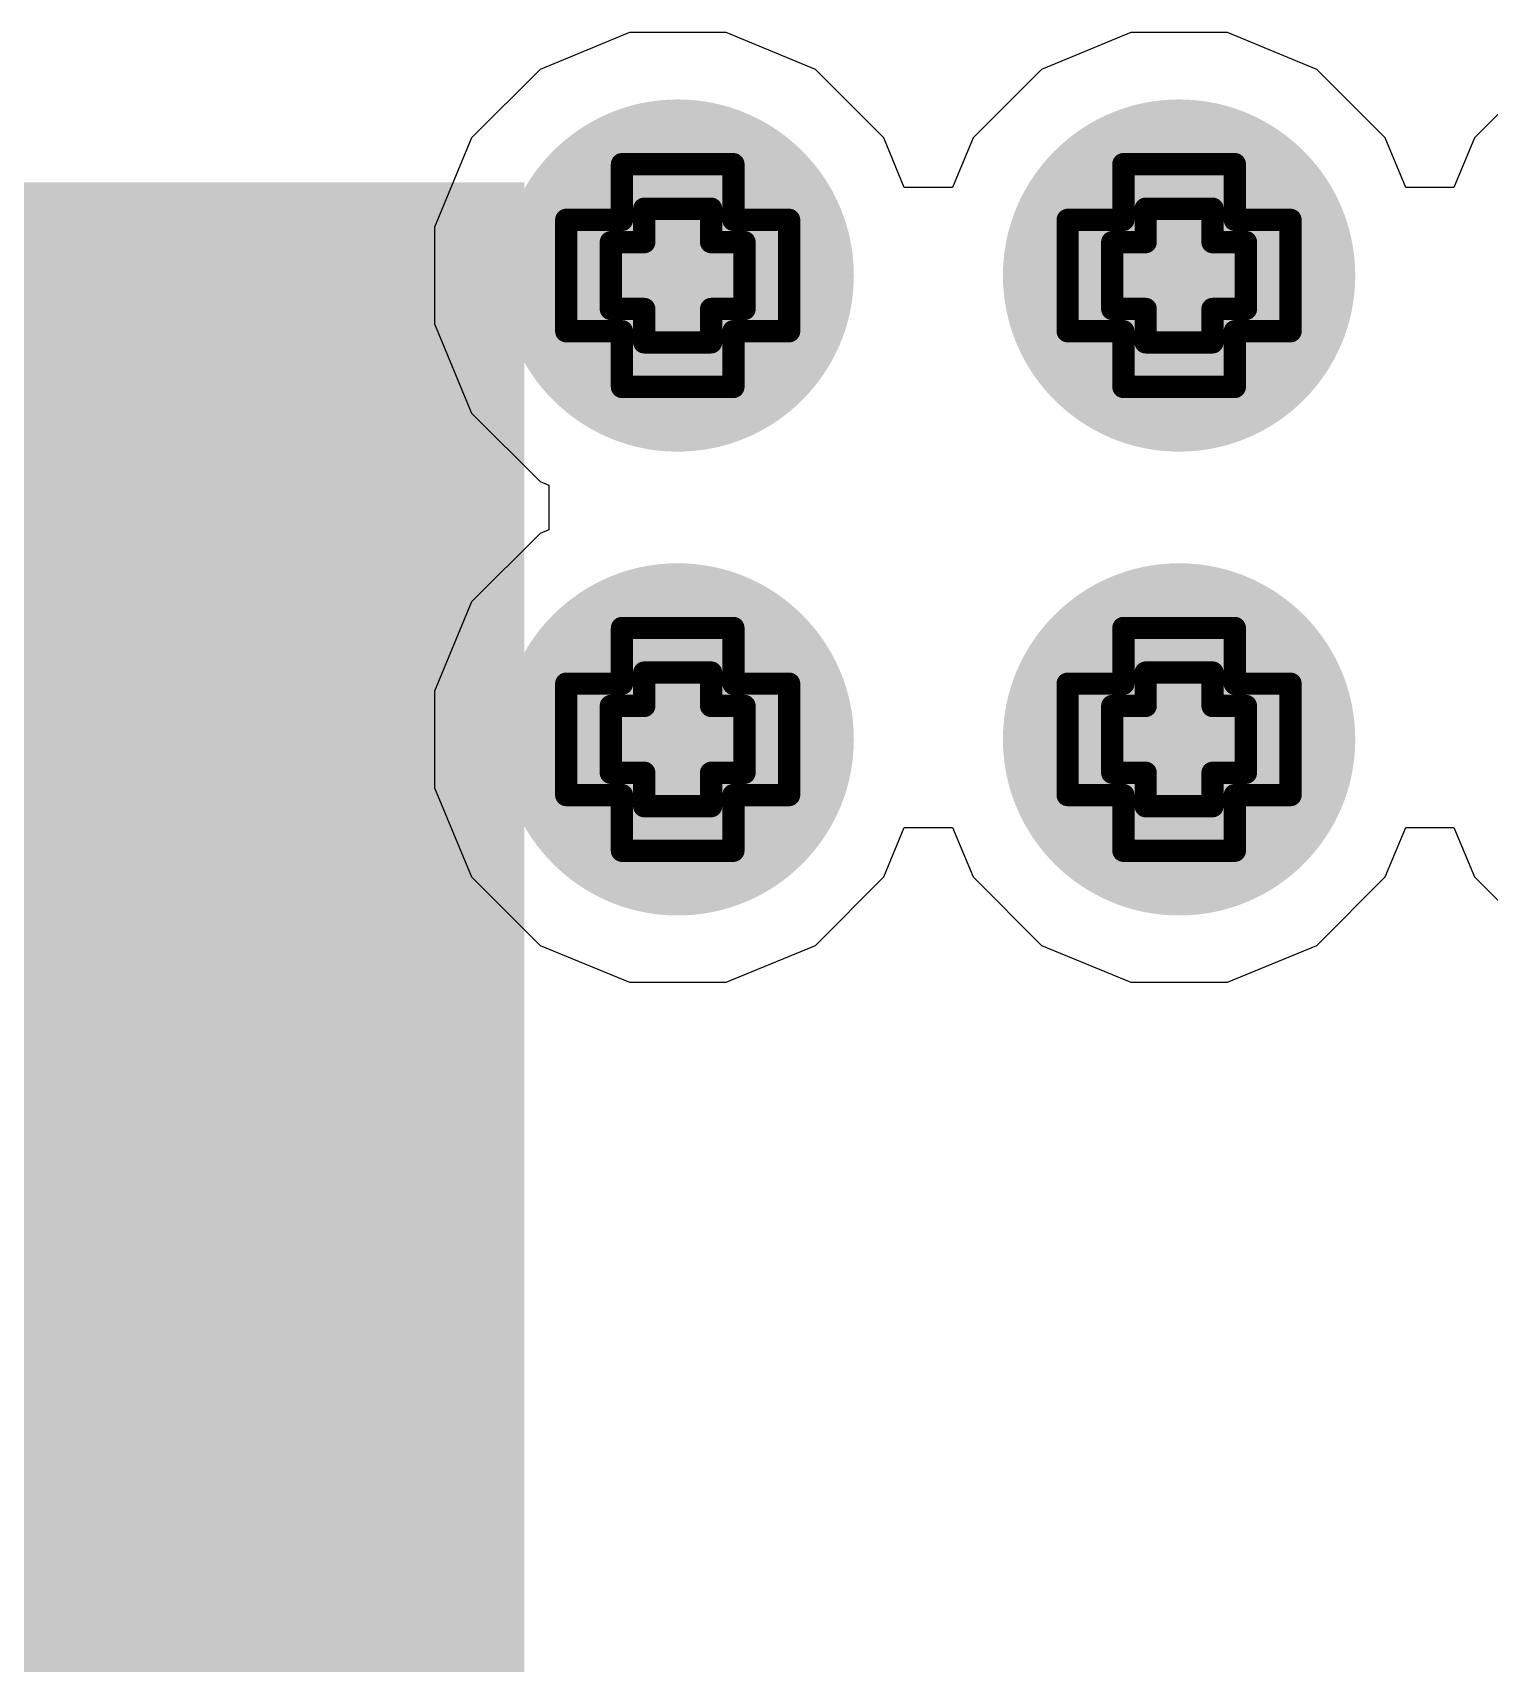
# Model space of a CAD drawing. Header units: inches. Extents: x -3 to 5259, y -3 to 5282.
# Drawn here: x 15.548 to 18.868, y 9.323 to 13.042 of the extents above; entities that cross this region are included whole.
import ezdxf

# ---------------------------------------------------------------- set-up
doc = ezdxf.new("R2010")
doc.units = ezdxf.units.IN
for name, color, linetype in [('Bottom Layer', 5, 'Continuous'), ('Bottom Solder', 6, 'Continuous'), ('Drill Drawing', 1, 'Continuous'), ('Layer 1', 16, 'Continuous'), ('Layer 2', 76, 'Continuous'), ('Top Layer', 1, 'Continuous'), ('Top Solder', 216, 'Continuous'), ('Via Holes', 16, 'Continuous')]:
    doc.layers.add(name, color=color, linetype=linetype)

msp = doc.modelspace()

# ---------------------------------------------------------------- hatches: boundary and pattern name
at = {"layer": 'Bottom Layer'}
h = msp.add_hatch(color=5, dxfattribs=at)
edge = h.paths.add_edge_path()
edge.add_arc((17.018, 12.4877), 0.3, 0, 360)
h = msp.add_hatch(color=5, dxfattribs=at)
edge = h.paths.add_edge_path()
edge.add_arc((18.161, 12.4877), 0.3, 0, 360)
h = msp.add_hatch(color=5, dxfattribs=at)
edge = h.paths.add_edge_path()
edge.add_arc((17.018, 11.43), 0.3, 0, 360)
h = msp.add_hatch(color=5, dxfattribs=at)
edge = h.paths.add_edge_path()
edge.add_arc((18.161, 11.43), 0.3, 0, 360)
at = {"layer": 'Bottom Solder'}
h = msp.add_hatch(color=6, dxfattribs=at)
edge = h.paths.add_edge_path()
edge.add_arc((17.018, 12.4877), 0.4016, 0, 360)
h = msp.add_hatch(color=6, dxfattribs=at)
edge = h.paths.add_edge_path()
edge.add_arc((18.161, 12.4877), 0.4016, 0, 360)
h = msp.add_hatch(color=6, dxfattribs=at)
edge = h.paths.add_edge_path()
edge.add_arc((17.018, 11.43), 0.4016, 0, 360)
h = msp.add_hatch(color=6, dxfattribs=at)
edge = h.paths.add_edge_path()
edge.add_arc((18.161, 11.43), 0.4016, 0, 360)
at = {"layer": 'Layer 1'}
h = msp.add_hatch(color=16, dxfattribs=at)
edge = h.paths.add_edge_path()
edge.add_arc((17.018, 12.4877), 0.3, 0, 360)
h = msp.add_hatch(color=16, dxfattribs=at)
edge = h.paths.add_edge_path()
edge.add_arc((18.161, 12.4877), 0.3, 0, 360)
h = msp.add_hatch(color=16, dxfattribs=at)
edge = h.paths.add_edge_path()
edge.add_arc((17.018, 11.43), 0.3, 0, 360)
h = msp.add_hatch(color=16, dxfattribs=at)
edge = h.paths.add_edge_path()
edge.add_arc((18.161, 11.43), 0.3, 0, 360)
at = {"layer": 'Layer 2'}
h = msp.add_hatch(color=76, dxfattribs=at)
edge = h.paths.add_edge_path()
edge.add_arc((17.018, 12.4877), 0.3, 0, 360)
h = msp.add_hatch(color=76, dxfattribs=at)
edge = h.paths.add_edge_path()
edge.add_arc((18.161, 12.4877), 0.3, 0, 360)
h = msp.add_hatch(color=76, dxfattribs=at)
edge = h.paths.add_edge_path()
edge.add_arc((17.018, 11.43), 0.3, 0, 360)
h = msp.add_hatch(color=76, dxfattribs=at)
edge = h.paths.add_edge_path()
edge.add_arc((18.161, 11.43), 0.3, 0, 360)
at = {"layer": 'Top Layer'}
h = msp.add_hatch(color=1, dxfattribs=at)
edge = h.paths.add_edge_path()
edge.add_arc((17.018, 12.4877), 0.3, 0, 360)
h = msp.add_hatch(color=1, dxfattribs=at)
edge = h.paths.add_edge_path()
edge.add_arc((18.161, 12.4877), 0.3, 0, 360)
msp.add_hatch(color=1, dxfattribs=at).paths.add_polyline_path([(10.7528, 7.3177), (16.6682, 7.3177), (16.6682, 12.7), (10.7528, 12.7)])
h = msp.add_hatch(color=1, dxfattribs=at)
edge = h.paths.add_edge_path()
edge.add_arc((17.018, 11.43), 0.3, 0, 360)
h = msp.add_hatch(color=1, dxfattribs=at)
edge = h.paths.add_edge_path()
edge.add_arc((18.161, 11.43), 0.3, 0, 360)
at = {"layer": 'Top Solder'}
h = msp.add_hatch(color=216, dxfattribs=at)
edge = h.paths.add_edge_path()
edge.add_arc((17.018, 12.4877), 0.4016, 0, 360)
h = msp.add_hatch(color=216, dxfattribs=at)
edge = h.paths.add_edge_path()
edge.add_arc((18.161, 12.4877), 0.4016, 0, 360)
h = msp.add_hatch(color=216, dxfattribs=at)
edge = h.paths.add_edge_path()
edge.add_arc((17.018, 11.43), 0.4016, 0, 360)
h = msp.add_hatch(color=216, dxfattribs=at)
edge = h.paths.add_edge_path()
edge.add_arc((18.161, 11.43), 0.4016, 0, 360)
at = {"layer": 'Via Holes'}
h = msp.add_hatch(color=7, dxfattribs=at)
edge = h.paths.add_edge_path()
edge.add_arc((17.018, 12.4877), 0.15, 0, 360)
h = msp.add_hatch(color=7, dxfattribs=at)
edge = h.paths.add_edge_path()
edge.add_arc((18.161, 12.4877), 0.15, 0, 360)
h = msp.add_hatch(color=7, dxfattribs=at)
edge = h.paths.add_edge_path()
edge.add_arc((17.018, 11.43), 0.15, 0, 360)
h = msp.add_hatch(color=7, dxfattribs=at)
edge = h.paths.add_edge_path()
edge.add_arc((18.161, 11.43), 0.15, 0, 360)

# ---------------------------------------------------------------- linework, layer by layer
at = {"layer": 'Drill Drawing'}
for points in [[(16.891, 12.6147, 0.0508, 0.0508, 0), (16.891, 12.7417, 0.0508, 0.0508, 0)], [(16.891, 12.7417, 0.0508, 0.0508, 0), (17.145, 12.7417, 0.0508, 0.0508, 0)], [(17.145, 12.6147, 0.0508, 0.0508, 0), (17.145, 12.7417, 0.0508, 0.0508, 0)], [(18.034, 12.6147, 0.0508, 0.0508, 0), (18.034, 12.7417, 0.0508, 0.0508, 0)], [(18.034, 12.7417, 0.0508, 0.0508, 0), (18.288, 12.7417, 0.0508, 0.0508, 0)], [(18.288, 12.6147, 0.0508, 0.0508, 0), (18.288, 12.7417, 0.0508, 0.0508, 0)], [(16.9418, 12.5639, 0.0508, 0.0508, 0), (16.9418, 12.6401, 0.0508, 0.0508, 0)], [(16.9418, 12.6401, 0.0508, 0.0508, 0), (17.0942, 12.6401, 0.0508, 0.0508, 0)], [(17.0942, 12.5639, 0.0508, 0.0508, 0), (17.0942, 12.6401, 0.0508, 0.0508, 0)], [(18.0848, 12.5639, 0.0508, 0.0508, 0), (18.0848, 12.6401, 0.0508, 0.0508, 0)], [(18.0848, 12.6401, 0.0508, 0.0508, 0), (18.2372, 12.6401, 0.0508, 0.0508, 0)], [(18.2372, 12.5639, 0.0508, 0.0508, 0), (18.2372, 12.6401, 0.0508, 0.0508, 0)], [(16.764, 12.3607, 0.0508, 0.0508, 0), (16.764, 12.6147, 0.0508, 0.0508, 0)], [(16.764, 12.6147, 0.0508, 0.0508, 0), (16.891, 12.6147, 0.0508, 0.0508, 0)], [(17.145, 12.6147, 0.0508, 0.0508, 0), (17.272, 12.6147, 0.0508, 0.0508, 0)], [(17.272, 12.3607, 0.0508, 0.0508, 0), (17.272, 12.6147, 0.0508, 0.0508, 0)], [(17.907, 12.3607, 0.0508, 0.0508, 0), (17.907, 12.6147, 0.0508, 0.0508, 0)], [(17.907, 12.6147, 0.0508, 0.0508, 0), (18.034, 12.6147, 0.0508, 0.0508, 0)], [(18.288, 12.6147, 0.0508, 0.0508, 0), (18.415, 12.6147, 0.0508, 0.0508, 0)], [(18.415, 12.3607, 0.0508, 0.0508, 0), (18.415, 12.6147, 0.0508, 0.0508, 0)], [(16.8656, 12.4115, 0.0508, 0.0508, 0), (16.8656, 12.5639, 0.0508, 0.0508, 0)], [(16.8656, 12.5639, 0.0508, 0.0508, 0), (16.9418, 12.5639, 0.0508, 0.0508, 0)], [(17.0942, 12.5639, 0.0508, 0.0508, 0), (17.1704, 12.5639, 0.0508, 0.0508, 0)], [(17.1704, 12.4115, 0.0508, 0.0508, 0), (17.1704, 12.5639, 0.0508, 0.0508, 0)], [(18.0086, 12.4115, 0.0508, 0.0508, 0), (18.0086, 12.5639, 0.0508, 0.0508, 0)], [(18.0086, 12.5639, 0.0508, 0.0508, 0), (18.0848, 12.5639, 0.0508, 0.0508, 0)], [(18.2372, 12.5639, 0.0508, 0.0508, 0), (18.3134, 12.5639, 0.0508, 0.0508, 0)], [(18.3134, 12.4115, 0.0508, 0.0508, 0), (18.3134, 12.5639, 0.0508, 0.0508, 0)], [(16.8656, 12.4115, 0.0508, 0.0508, 0), (16.9418, 12.4115, 0.0508, 0.0508, 0)], [(16.9418, 12.3353, 0.0508, 0.0508, 0), (16.9418, 12.4115, 0.0508, 0.0508, 0)], [(17.0942, 12.4115, 0.0508, 0.0508, 0), (17.1704, 12.4115, 0.0508, 0.0508, 0)], [(17.0942, 12.3353, 0.0508, 0.0508, 0), (17.0942, 12.4115, 0.0508, 0.0508, 0)], [(18.0086, 12.4115, 0.0508, 0.0508, 0), (18.0848, 12.4115, 0.0508, 0.0508, 0)], [(18.0848, 12.3353, 0.0508, 0.0508, 0), (18.0848, 12.4115, 0.0508, 0.0508, 0)], [(18.2372, 12.4115, 0.0508, 0.0508, 0), (18.3134, 12.4115, 0.0508, 0.0508, 0)], [(18.2372, 12.3353, 0.0508, 0.0508, 0), (18.2372, 12.4115, 0.0508, 0.0508, 0)], [(16.764, 12.3607, 0.0508, 0.0508, 0), (16.891, 12.3607, 0.0508, 0.0508, 0)], [(16.891, 12.2337, 0.0508, 0.0508, 0), (16.891, 12.3607, 0.0508, 0.0508, 0)], [(17.145, 12.3607, 0.0508, 0.0508, 0), (17.272, 12.3607, 0.0508, 0.0508, 0)], [(17.145, 12.2337, 0.0508, 0.0508, 0), (17.145, 12.3607, 0.0508, 0.0508, 0)], [(17.907, 12.3607, 0.0508, 0.0508, 0), (18.034, 12.3607, 0.0508, 0.0508, 0)], [(18.034, 12.2337, 0.0508, 0.0508, 0), (18.034, 12.3607, 0.0508, 0.0508, 0)], [(18.288, 12.3607, 0.0508, 0.0508, 0), (18.415, 12.3607, 0.0508, 0.0508, 0)], [(18.288, 12.2337, 0.0508, 0.0508, 0), (18.288, 12.3607, 0.0508, 0.0508, 0)], [(16.9418, 12.3353, 0.0508, 0.0508, 0), (17.0942, 12.3353, 0.0508, 0.0508, 0)], [(18.0848, 12.3353, 0.0508, 0.0508, 0), (18.2372, 12.3353, 0.0508, 0.0508, 0)], [(16.891, 12.2337, 0.0508, 0.0508, 0), (17.145, 12.2337, 0.0508, 0.0508, 0)], [(18.034, 12.2337, 0.0508, 0.0508, 0), (18.288, 12.2337, 0.0508, 0.0508, 0)], [(16.891, 11.557, 0.0508, 0.0508, 0), (16.891, 11.684, 0.0508, 0.0508, 0)], [(16.891, 11.684, 0.0508, 0.0508, 0), (17.145, 11.684, 0.0508, 0.0508, 0)], [(17.145, 11.557, 0.0508, 0.0508, 0), (17.145, 11.684, 0.0508, 0.0508, 0)], [(18.034, 11.557, 0.0508, 0.0508, 0), (18.034, 11.684, 0.0508, 0.0508, 0)], [(18.034, 11.684, 0.0508, 0.0508, 0), (18.288, 11.684, 0.0508, 0.0508, 0)], [(18.288, 11.557, 0.0508, 0.0508, 0), (18.288, 11.684, 0.0508, 0.0508, 0)], [(16.9418, 11.5062, 0.0508, 0.0508, 0), (16.9418, 11.5824, 0.0508, 0.0508, 0)], [(16.9418, 11.5824, 0.0508, 0.0508, 0), (17.0942, 11.5824, 0.0508, 0.0508, 0)], [(17.0942, 11.5062, 0.0508, 0.0508, 0), (17.0942, 11.5824, 0.0508, 0.0508, 0)], [(18.0848, 11.5062, 0.0508, 0.0508, 0), (18.0848, 11.5824, 0.0508, 0.0508, 0)], [(18.0848, 11.5824, 0.0508, 0.0508, 0), (18.2372, 11.5824, 0.0508, 0.0508, 0)], [(18.2372, 11.5062, 0.0508, 0.0508, 0), (18.2372, 11.5824, 0.0508, 0.0508, 0)], [(16.764, 11.303, 0.0508, 0.0508, 0), (16.764, 11.557, 0.0508, 0.0508, 0)], [(16.764, 11.557, 0.0508, 0.0508, 0), (16.891, 11.557, 0.0508, 0.0508, 0)], [(17.145, 11.557, 0.0508, 0.0508, 0), (17.272, 11.557, 0.0508, 0.0508, 0)], [(17.272, 11.303, 0.0508, 0.0508, 0), (17.272, 11.557, 0.0508, 0.0508, 0)], [(17.907, 11.303, 0.0508, 0.0508, 0), (17.907, 11.557, 0.0508, 0.0508, 0)], [(17.907, 11.557, 0.0508, 0.0508, 0), (18.034, 11.557, 0.0508, 0.0508, 0)], [(18.288, 11.557, 0.0508, 0.0508, 0), (18.415, 11.557, 0.0508, 0.0508, 0)], [(18.415, 11.303, 0.0508, 0.0508, 0), (18.415, 11.557, 0.0508, 0.0508, 0)], [(16.8656, 11.3538, 0.0508, 0.0508, 0), (16.8656, 11.5062, 0.0508, 0.0508, 0)], [(16.8656, 11.5062, 0.0508, 0.0508, 0), (16.9418, 11.5062, 0.0508, 0.0508, 0)], [(17.0942, 11.5062, 0.0508, 0.0508, 0), (17.1704, 11.5062, 0.0508, 0.0508, 0)], [(17.1704, 11.3538, 0.0508, 0.0508, 0), (17.1704, 11.5062, 0.0508, 0.0508, 0)], [(18.0086, 11.3538, 0.0508, 0.0508, 0), (18.0086, 11.5062, 0.0508, 0.0508, 0)], [(18.0086, 11.5062, 0.0508, 0.0508, 0), (18.0848, 11.5062, 0.0508, 0.0508, 0)], [(18.2372, 11.5062, 0.0508, 0.0508, 0), (18.3134, 11.5062, 0.0508, 0.0508, 0)], [(18.3134, 11.3538, 0.0508, 0.0508, 0), (18.3134, 11.5062, 0.0508, 0.0508, 0)], [(16.8656, 11.3538, 0.0508, 0.0508, 0), (16.9418, 11.3538, 0.0508, 0.0508, 0)], [(16.9418, 11.2776, 0.0508, 0.0508, 0), (16.9418, 11.3538, 0.0508, 0.0508, 0)], [(17.0942, 11.3538, 0.0508, 0.0508, 0), (17.1704, 11.3538, 0.0508, 0.0508, 0)], [(17.0942, 11.2776, 0.0508, 0.0508, 0), (17.0942, 11.3538, 0.0508, 0.0508, 0)], [(18.0086, 11.3538, 0.0508, 0.0508, 0), (18.0848, 11.3538, 0.0508, 0.0508, 0)], [(18.0848, 11.2776, 0.0508, 0.0508, 0), (18.0848, 11.3538, 0.0508, 0.0508, 0)], [(18.2372, 11.3538, 0.0508, 0.0508, 0), (18.3134, 11.3538, 0.0508, 0.0508, 0)], [(18.2372, 11.2776, 0.0508, 0.0508, 0), (18.2372, 11.3538, 0.0508, 0.0508, 0)], [(16.764, 11.303, 0.0508, 0.0508, 0), (16.891, 11.303, 0.0508, 0.0508, 0)], [(16.891, 11.176, 0.0508, 0.0508, 0), (16.891, 11.303, 0.0508, 0.0508, 0)], [(17.145, 11.303, 0.0508, 0.0508, 0), (17.272, 11.303, 0.0508, 0.0508, 0)], [(17.145, 11.176, 0.0508, 0.0508, 0), (17.145, 11.303, 0.0508, 0.0508, 0)], [(17.907, 11.303, 0.0508, 0.0508, 0), (18.034, 11.303, 0.0508, 0.0508, 0)], [(18.034, 11.176, 0.0508, 0.0508, 0), (18.034, 11.303, 0.0508, 0.0508, 0)], [(18.288, 11.303, 0.0508, 0.0508, 0), (18.415, 11.303, 0.0508, 0.0508, 0)], [(18.288, 11.176, 0.0508, 0.0508, 0), (18.288, 11.303, 0.0508, 0.0508, 0)], [(16.9418, 11.2776, 0.0508, 0.0508, 0), (17.0942, 11.2776, 0.0508, 0.0508, 0)], [(18.0848, 11.2776, 0.0508, 0.0508, 0), (18.2372, 11.2776, 0.0508, 0.0508, 0)], [(16.891, 11.176, 0.0508, 0.0508, 0), (17.145, 11.176, 0.0508, 0.0508, 0)], [(18.034, 11.176, 0.0508, 0.0508, 0), (18.288, 11.176, 0.0508, 0.0508, 0)]]:
    msp.add_lwpolyline(points, format="xyseb", dxfattribs=at)
for points in [[(16.8783, 12.7417, 0.0254, 0.0254, 1), (16.9037, 12.7417, 0.0254, 0.0254, 1)], [(16.8783, 12.7417, 0.0254, 0.0254, 1), (16.9037, 12.7417, 0.0254, 0.0254, 1)], [(17.1323, 12.7417, 0.0254, 0.0254, 1), (17.1577, 12.7417, 0.0254, 0.0254, 1)], [(17.1323, 12.7417, 0.0254, 0.0254, 1), (17.1577, 12.7417, 0.0254, 0.0254, 1)], [(18.0213, 12.7417, 0.0254, 0.0254, 1), (18.0467, 12.7417, 0.0254, 0.0254, 1)], [(18.0213, 12.7417, 0.0254, 0.0254, 1), (18.0467, 12.7417, 0.0254, 0.0254, 1)], [(18.2753, 12.7417, 0.0254, 0.0254, 1), (18.3007, 12.7417, 0.0254, 0.0254, 1)], [(18.2753, 12.7417, 0.0254, 0.0254, 1), (18.3007, 12.7417, 0.0254, 0.0254, 1)], [(16.9291, 12.6401, 0.0254, 0.0254, 1), (16.9545, 12.6401, 0.0254, 0.0254, 1)], [(16.9291, 12.6401, 0.0254, 0.0254, 1), (16.9545, 12.6401, 0.0254, 0.0254, 1)], [(17.0815, 12.6401, 0.0254, 0.0254, 1), (17.1069, 12.6401, 0.0254, 0.0254, 1)], [(17.0815, 12.6401, 0.0254, 0.0254, 1), (17.1069, 12.6401, 0.0254, 0.0254, 1)], [(18.0721, 12.6401, 0.0254, 0.0254, 1), (18.0975, 12.6401, 0.0254, 0.0254, 1)], [(18.0721, 12.6401, 0.0254, 0.0254, 1), (18.0975, 12.6401, 0.0254, 0.0254, 1)], [(18.2245, 12.6401, 0.0254, 0.0254, 1), (18.2499, 12.6401, 0.0254, 0.0254, 1)], [(18.2245, 12.6401, 0.0254, 0.0254, 1), (18.2499, 12.6401, 0.0254, 0.0254, 1)], [(16.7513, 12.6147, 0.0254, 0.0254, 1), (16.7767, 12.6147, 0.0254, 0.0254, 1)], [(16.7513, 12.6147, 0.0254, 0.0254, 1), (16.7767, 12.6147, 0.0254, 0.0254, 1)], [(16.8783, 12.6147, 0.0254, 0.0254, 1), (16.9037, 12.6147, 0.0254, 0.0254, 1)], [(16.8783, 12.6147, 0.0254, 0.0254, 1), (16.9037, 12.6147, 0.0254, 0.0254, 1)], [(17.1323, 12.6147, 0.0254, 0.0254, 1), (17.1577, 12.6147, 0.0254, 0.0254, 1)], [(17.1323, 12.6147, 0.0254, 0.0254, 1), (17.1577, 12.6147, 0.0254, 0.0254, 1)], [(17.2593, 12.6147, 0.0254, 0.0254, 1), (17.2847, 12.6147, 0.0254, 0.0254, 1)], [(17.2593, 12.6147, 0.0254, 0.0254, 1), (17.2847, 12.6147, 0.0254, 0.0254, 1)], [(17.8943, 12.6147, 0.0254, 0.0254, 1), (17.9197, 12.6147, 0.0254, 0.0254, 1)], [(17.8943, 12.6147, 0.0254, 0.0254, 1), (17.9197, 12.6147, 0.0254, 0.0254, 1)], [(18.0213, 12.6147, 0.0254, 0.0254, 1), (18.0467, 12.6147, 0.0254, 0.0254, 1)], [(18.0213, 12.6147, 0.0254, 0.0254, 1), (18.0467, 12.6147, 0.0254, 0.0254, 1)], [(18.2753, 12.6147, 0.0254, 0.0254, 1), (18.3007, 12.6147, 0.0254, 0.0254, 1)], [(18.2753, 12.6147, 0.0254, 0.0254, 1), (18.3007, 12.6147, 0.0254, 0.0254, 1)], [(18.4023, 12.6147, 0.0254, 0.0254, 1), (18.4277, 12.6147, 0.0254, 0.0254, 1)], [(18.4023, 12.6147, 0.0254, 0.0254, 1), (18.4277, 12.6147, 0.0254, 0.0254, 1)], [(16.8529, 12.5639, 0.0254, 0.0254, 1), (16.8783, 12.5639, 0.0254, 0.0254, 1)], [(16.8529, 12.5639, 0.0254, 0.0254, 1), (16.8783, 12.5639, 0.0254, 0.0254, 1)], [(16.9291, 12.5639, 0.0254, 0.0254, 1), (16.9545, 12.5639, 0.0254, 0.0254, 1)], [(16.9291, 12.5639, 0.0254, 0.0254, 1), (16.9545, 12.5639, 0.0254, 0.0254, 1)], [(17.0815, 12.5639, 0.0254, 0.0254, 1), (17.1069, 12.5639, 0.0254, 0.0254, 1)], [(17.0815, 12.5639, 0.0254, 0.0254, 1), (17.1069, 12.5639, 0.0254, 0.0254, 1)], [(17.1577, 12.5639, 0.0254, 0.0254, 1), (17.1831, 12.5639, 0.0254, 0.0254, 1)], [(17.1577, 12.5639, 0.0254, 0.0254, 1), (17.1831, 12.5639, 0.0254, 0.0254, 1)], [(17.9959, 12.5639, 0.0254, 0.0254, 1), (18.0213, 12.5639, 0.0254, 0.0254, 1)], [(17.9959, 12.5639, 0.0254, 0.0254, 1), (18.0213, 12.5639, 0.0254, 0.0254, 1)], [(18.0721, 12.5639, 0.0254, 0.0254, 1), (18.0975, 12.5639, 0.0254, 0.0254, 1)], [(18.0721, 12.5639, 0.0254, 0.0254, 1), (18.0975, 12.5639, 0.0254, 0.0254, 1)], [(18.2245, 12.5639, 0.0254, 0.0254, 1), (18.2499, 12.5639, 0.0254, 0.0254, 1)], [(18.2245, 12.5639, 0.0254, 0.0254, 1), (18.2499, 12.5639, 0.0254, 0.0254, 1)], [(18.3007, 12.5639, 0.0254, 0.0254, 1), (18.3261, 12.5639, 0.0254, 0.0254, 1)], [(18.3007, 12.5639, 0.0254, 0.0254, 1), (18.3261, 12.5639, 0.0254, 0.0254, 1)], [(16.8529, 12.4115, 0.0254, 0.0254, 1), (16.8783, 12.4115, 0.0254, 0.0254, 1)], [(16.8529, 12.4115, 0.0254, 0.0254, 1), (16.8783, 12.4115, 0.0254, 0.0254, 1)], [(16.9291, 12.4115, 0.0254, 0.0254, 1), (16.9545, 12.4115, 0.0254, 0.0254, 1)], [(16.9291, 12.4115, 0.0254, 0.0254, 1), (16.9545, 12.4115, 0.0254, 0.0254, 1)], [(17.0815, 12.4115, 0.0254, 0.0254, 1), (17.1069, 12.4115, 0.0254, 0.0254, 1)], [(17.0815, 12.4115, 0.0254, 0.0254, 1), (17.1069, 12.4115, 0.0254, 0.0254, 1)], [(17.1577, 12.4115, 0.0254, 0.0254, 1), (17.1831, 12.4115, 0.0254, 0.0254, 1)], [(17.1577, 12.4115, 0.0254, 0.0254, 1), (17.1831, 12.4115, 0.0254, 0.0254, 1)], [(17.9959, 12.4115, 0.0254, 0.0254, 1), (18.0213, 12.4115, 0.0254, 0.0254, 1)], [(17.9959, 12.4115, 0.0254, 0.0254, 1), (18.0213, 12.4115, 0.0254, 0.0254, 1)], [(18.0721, 12.4115, 0.0254, 0.0254, 1), (18.0975, 12.4115, 0.0254, 0.0254, 1)], [(18.0721, 12.4115, 0.0254, 0.0254, 1), (18.0975, 12.4115, 0.0254, 0.0254, 1)], [(18.2245, 12.4115, 0.0254, 0.0254, 1), (18.2499, 12.4115, 0.0254, 0.0254, 1)], [(18.2245, 12.4115, 0.0254, 0.0254, 1), (18.2499, 12.4115, 0.0254, 0.0254, 1)], [(18.3007, 12.4115, 0.0254, 0.0254, 1), (18.3261, 12.4115, 0.0254, 0.0254, 1)], [(18.3007, 12.4115, 0.0254, 0.0254, 1), (18.3261, 12.4115, 0.0254, 0.0254, 1)], [(16.7513, 12.3607, 0.0254, 0.0254, 1), (16.7767, 12.3607, 0.0254, 0.0254, 1)], [(16.7513, 12.3607, 0.0254, 0.0254, 1), (16.7767, 12.3607, 0.0254, 0.0254, 1)], [(16.8783, 12.3607, 0.0254, 0.0254, 1), (16.9037, 12.3607, 0.0254, 0.0254, 1)], [(16.8783, 12.3607, 0.0254, 0.0254, 1), (16.9037, 12.3607, 0.0254, 0.0254, 1)], [(17.1323, 12.3607, 0.0254, 0.0254, 1), (17.1577, 12.3607, 0.0254, 0.0254, 1)], [(17.1323, 12.3607, 0.0254, 0.0254, 1), (17.1577, 12.3607, 0.0254, 0.0254, 1)], [(17.2593, 12.3607, 0.0254, 0.0254, 1), (17.2847, 12.3607, 0.0254, 0.0254, 1)], [(17.2593, 12.3607, 0.0254, 0.0254, 1), (17.2847, 12.3607, 0.0254, 0.0254, 1)], [(17.8943, 12.3607, 0.0254, 0.0254, 1), (17.9197, 12.3607, 0.0254, 0.0254, 1)], [(17.8943, 12.3607, 0.0254, 0.0254, 1), (17.9197, 12.3607, 0.0254, 0.0254, 1)], [(18.0213, 12.3607, 0.0254, 0.0254, 1), (18.0467, 12.3607, 0.0254, 0.0254, 1)], [(18.0213, 12.3607, 0.0254, 0.0254, 1), (18.0467, 12.3607, 0.0254, 0.0254, 1)], [(18.2753, 12.3607, 0.0254, 0.0254, 1), (18.3007, 12.3607, 0.0254, 0.0254, 1)], [(18.2753, 12.3607, 0.0254, 0.0254, 1), (18.3007, 12.3607, 0.0254, 0.0254, 1)], [(18.4023, 12.3607, 0.0254, 0.0254, 1), (18.4277, 12.3607, 0.0254, 0.0254, 1)], [(18.4023, 12.3607, 0.0254, 0.0254, 1), (18.4277, 12.3607, 0.0254, 0.0254, 1)], [(16.9291, 12.3353, 0.0254, 0.0254, 1), (16.9545, 12.3353, 0.0254, 0.0254, 1)], [(16.9291, 12.3353, 0.0254, 0.0254, 1), (16.9545, 12.3353, 0.0254, 0.0254, 1)], [(17.0815, 12.3353, 0.0254, 0.0254, 1), (17.1069, 12.3353, 0.0254, 0.0254, 1)], [(17.0815, 12.3353, 0.0254, 0.0254, 1), (17.1069, 12.3353, 0.0254, 0.0254, 1)], [(18.0721, 12.3353, 0.0254, 0.0254, 1), (18.0975, 12.3353, 0.0254, 0.0254, 1)], [(18.0721, 12.3353, 0.0254, 0.0254, 1), (18.0975, 12.3353, 0.0254, 0.0254, 1)], [(18.2245, 12.3353, 0.0254, 0.0254, 1), (18.2499, 12.3353, 0.0254, 0.0254, 1)], [(18.2245, 12.3353, 0.0254, 0.0254, 1), (18.2499, 12.3353, 0.0254, 0.0254, 1)], [(16.8783, 12.2337, 0.0254, 0.0254, 1), (16.9037, 12.2337, 0.0254, 0.0254, 1)], [(16.8783, 12.2337, 0.0254, 0.0254, 1), (16.9037, 12.2337, 0.0254, 0.0254, 1)], [(17.1323, 12.2337, 0.0254, 0.0254, 1), (17.1577, 12.2337, 0.0254, 0.0254, 1)], [(17.1323, 12.2337, 0.0254, 0.0254, 1), (17.1577, 12.2337, 0.0254, 0.0254, 1)], [(18.0213, 12.2337, 0.0254, 0.0254, 1), (18.0467, 12.2337, 0.0254, 0.0254, 1)], [(18.0213, 12.2337, 0.0254, 0.0254, 1), (18.0467, 12.2337, 0.0254, 0.0254, 1)], [(18.2753, 12.2337, 0.0254, 0.0254, 1), (18.3007, 12.2337, 0.0254, 0.0254, 1)], [(18.2753, 12.2337, 0.0254, 0.0254, 1), (18.3007, 12.2337, 0.0254, 0.0254, 1)], [(16.8783, 11.684, 0.0254, 0.0254, 1), (16.9037, 11.684, 0.0254, 0.0254, 1)], [(16.8783, 11.684, 0.0254, 0.0254, 1), (16.9037, 11.684, 0.0254, 0.0254, 1)], [(17.1323, 11.684, 0.0254, 0.0254, 1), (17.1577, 11.684, 0.0254, 0.0254, 1)], [(17.1323, 11.684, 0.0254, 0.0254, 1), (17.1577, 11.684, 0.0254, 0.0254, 1)], [(18.0213, 11.684, 0.0254, 0.0254, 1), (18.0467, 11.684, 0.0254, 0.0254, 1)], [(18.0213, 11.684, 0.0254, 0.0254, 1), (18.0467, 11.684, 0.0254, 0.0254, 1)], [(18.2753, 11.684, 0.0254, 0.0254, 1), (18.3007, 11.684, 0.0254, 0.0254, 1)], [(18.2753, 11.684, 0.0254, 0.0254, 1), (18.3007, 11.684, 0.0254, 0.0254, 1)], [(16.9291, 11.5824, 0.0254, 0.0254, 1), (16.9545, 11.5824, 0.0254, 0.0254, 1)], [(16.9291, 11.5824, 0.0254, 0.0254, 1), (16.9545, 11.5824, 0.0254, 0.0254, 1)], [(17.0815, 11.5824, 0.0254, 0.0254, 1), (17.1069, 11.5824, 0.0254, 0.0254, 1)], [(17.0815, 11.5824, 0.0254, 0.0254, 1), (17.1069, 11.5824, 0.0254, 0.0254, 1)], [(18.0721, 11.5824, 0.0254, 0.0254, 1), (18.0975, 11.5824, 0.0254, 0.0254, 1)], [(18.0721, 11.5824, 0.0254, 0.0254, 1), (18.0975, 11.5824, 0.0254, 0.0254, 1)], [(18.2245, 11.5824, 0.0254, 0.0254, 1), (18.2499, 11.5824, 0.0254, 0.0254, 1)], [(18.2245, 11.5824, 0.0254, 0.0254, 1), (18.2499, 11.5824, 0.0254, 0.0254, 1)], [(16.7513, 11.557, 0.0254, 0.0254, 1), (16.7767, 11.557, 0.0254, 0.0254, 1)], [(16.7513, 11.557, 0.0254, 0.0254, 1), (16.7767, 11.557, 0.0254, 0.0254, 1)], [(16.8783, 11.557, 0.0254, 0.0254, 1), (16.9037, 11.557, 0.0254, 0.0254, 1)], [(16.8783, 11.557, 0.0254, 0.0254, 1), (16.9037, 11.557, 0.0254, 0.0254, 1)], [(17.1323, 11.557, 0.0254, 0.0254, 1), (17.1577, 11.557, 0.0254, 0.0254, 1)], [(17.1323, 11.557, 0.0254, 0.0254, 1), (17.1577, 11.557, 0.0254, 0.0254, 1)], [(17.2593, 11.557, 0.0254, 0.0254, 1), (17.2847, 11.557, 0.0254, 0.0254, 1)], [(17.2593, 11.557, 0.0254, 0.0254, 1), (17.2847, 11.557, 0.0254, 0.0254, 1)], [(17.8943, 11.557, 0.0254, 0.0254, 1), (17.9197, 11.557, 0.0254, 0.0254, 1)], [(17.8943, 11.557, 0.0254, 0.0254, 1), (17.9197, 11.557, 0.0254, 0.0254, 1)], [(18.0213, 11.557, 0.0254, 0.0254, 1), (18.0467, 11.557, 0.0254, 0.0254, 1)], [(18.0213, 11.557, 0.0254, 0.0254, 1), (18.0467, 11.557, 0.0254, 0.0254, 1)], [(18.2753, 11.557, 0.0254, 0.0254, 1), (18.3007, 11.557, 0.0254, 0.0254, 1)], [(18.2753, 11.557, 0.0254, 0.0254, 1), (18.3007, 11.557, 0.0254, 0.0254, 1)], [(18.4023, 11.557, 0.0254, 0.0254, 1), (18.4277, 11.557, 0.0254, 0.0254, 1)], [(18.4023, 11.557, 0.0254, 0.0254, 1), (18.4277, 11.557, 0.0254, 0.0254, 1)], [(16.8529, 11.5062, 0.0254, 0.0254, 1), (16.8783, 11.5062, 0.0254, 0.0254, 1)], [(16.8529, 11.5062, 0.0254, 0.0254, 1), (16.8783, 11.5062, 0.0254, 0.0254, 1)], [(16.9291, 11.5062, 0.0254, 0.0254, 1), (16.9545, 11.5062, 0.0254, 0.0254, 1)], [(16.9291, 11.5062, 0.0254, 0.0254, 1), (16.9545, 11.5062, 0.0254, 0.0254, 1)], [(17.0815, 11.5062, 0.0254, 0.0254, 1), (17.1069, 11.5062, 0.0254, 0.0254, 1)], [(17.0815, 11.5062, 0.0254, 0.0254, 1), (17.1069, 11.5062, 0.0254, 0.0254, 1)], [(17.1577, 11.5062, 0.0254, 0.0254, 1), (17.1831, 11.5062, 0.0254, 0.0254, 1)], [(17.1577, 11.5062, 0.0254, 0.0254, 1), (17.1831, 11.5062, 0.0254, 0.0254, 1)], [(17.9959, 11.5062, 0.0254, 0.0254, 1), (18.0213, 11.5062, 0.0254, 0.0254, 1)], [(17.9959, 11.5062, 0.0254, 0.0254, 1), (18.0213, 11.5062, 0.0254, 0.0254, 1)], [(18.0721, 11.5062, 0.0254, 0.0254, 1), (18.0975, 11.5062, 0.0254, 0.0254, 1)], [(18.0721, 11.5062, 0.0254, 0.0254, 1), (18.0975, 11.5062, 0.0254, 0.0254, 1)], [(18.2245, 11.5062, 0.0254, 0.0254, 1), (18.2499, 11.5062, 0.0254, 0.0254, 1)], [(18.2245, 11.5062, 0.0254, 0.0254, 1), (18.2499, 11.5062, 0.0254, 0.0254, 1)], [(18.3007, 11.5062, 0.0254, 0.0254, 1), (18.3261, 11.5062, 0.0254, 0.0254, 1)], [(18.3007, 11.5062, 0.0254, 0.0254, 1), (18.3261, 11.5062, 0.0254, 0.0254, 1)], [(16.8529, 11.3538, 0.0254, 0.0254, 1), (16.8783, 11.3538, 0.0254, 0.0254, 1)], [(16.8529, 11.3538, 0.0254, 0.0254, 1), (16.8783, 11.3538, 0.0254, 0.0254, 1)], [(16.9291, 11.3538, 0.0254, 0.0254, 1), (16.9545, 11.3538, 0.0254, 0.0254, 1)], [(16.9291, 11.3538, 0.0254, 0.0254, 1), (16.9545, 11.3538, 0.0254, 0.0254, 1)], [(17.0815, 11.3538, 0.0254, 0.0254, 1), (17.1069, 11.3538, 0.0254, 0.0254, 1)], [(17.0815, 11.3538, 0.0254, 0.0254, 1), (17.1069, 11.3538, 0.0254, 0.0254, 1)], [(17.1577, 11.3538, 0.0254, 0.0254, 1), (17.1831, 11.3538, 0.0254, 0.0254, 1)], [(17.1577, 11.3538, 0.0254, 0.0254, 1), (17.1831, 11.3538, 0.0254, 0.0254, 1)], [(17.9959, 11.3538, 0.0254, 0.0254, 1), (18.0213, 11.3538, 0.0254, 0.0254, 1)], [(17.9959, 11.3538, 0.0254, 0.0254, 1), (18.0213, 11.3538, 0.0254, 0.0254, 1)], [(18.0721, 11.3538, 0.0254, 0.0254, 1), (18.0975, 11.3538, 0.0254, 0.0254, 1)], [(18.0721, 11.3538, 0.0254, 0.0254, 1), (18.0975, 11.3538, 0.0254, 0.0254, 1)], [(18.2245, 11.3538, 0.0254, 0.0254, 1), (18.2499, 11.3538, 0.0254, 0.0254, 1)], [(18.2245, 11.3538, 0.0254, 0.0254, 1), (18.2499, 11.3538, 0.0254, 0.0254, 1)], [(18.3007, 11.3538, 0.0254, 0.0254, 1), (18.3261, 11.3538, 0.0254, 0.0254, 1)], [(18.3007, 11.3538, 0.0254, 0.0254, 1), (18.3261, 11.3538, 0.0254, 0.0254, 1)], [(16.7513, 11.303, 0.0254, 0.0254, 1), (16.7767, 11.303, 0.0254, 0.0254, 1)], [(16.7513, 11.303, 0.0254, 0.0254, 1), (16.7767, 11.303, 0.0254, 0.0254, 1)], [(16.8783, 11.303, 0.0254, 0.0254, 1), (16.9037, 11.303, 0.0254, 0.0254, 1)], [(16.8783, 11.303, 0.0254, 0.0254, 1), (16.9037, 11.303, 0.0254, 0.0254, 1)], [(17.1323, 11.303, 0.0254, 0.0254, 1), (17.1577, 11.303, 0.0254, 0.0254, 1)], [(17.1323, 11.303, 0.0254, 0.0254, 1), (17.1577, 11.303, 0.0254, 0.0254, 1)], [(17.2593, 11.303, 0.0254, 0.0254, 1), (17.2847, 11.303, 0.0254, 0.0254, 1)], [(17.2593, 11.303, 0.0254, 0.0254, 1), (17.2847, 11.303, 0.0254, 0.0254, 1)], [(17.8943, 11.303, 0.0254, 0.0254, 1), (17.9197, 11.303, 0.0254, 0.0254, 1)], [(17.8943, 11.303, 0.0254, 0.0254, 1), (17.9197, 11.303, 0.0254, 0.0254, 1)], [(18.0213, 11.303, 0.0254, 0.0254, 1), (18.0467, 11.303, 0.0254, 0.0254, 1)], [(18.0213, 11.303, 0.0254, 0.0254, 1), (18.0467, 11.303, 0.0254, 0.0254, 1)], [(18.2753, 11.303, 0.0254, 0.0254, 1), (18.3007, 11.303, 0.0254, 0.0254, 1)], [(18.2753, 11.303, 0.0254, 0.0254, 1), (18.3007, 11.303, 0.0254, 0.0254, 1)], [(18.4023, 11.303, 0.0254, 0.0254, 1), (18.4277, 11.303, 0.0254, 0.0254, 1)], [(18.4023, 11.303, 0.0254, 0.0254, 1), (18.4277, 11.303, 0.0254, 0.0254, 1)], [(16.9291, 11.2776, 0.0254, 0.0254, 1), (16.9545, 11.2776, 0.0254, 0.0254, 1)], [(16.9291, 11.2776, 0.0254, 0.0254, 1), (16.9545, 11.2776, 0.0254, 0.0254, 1)], [(17.0815, 11.2776, 0.0254, 0.0254, 1), (17.1069, 11.2776, 0.0254, 0.0254, 1)], [(17.0815, 11.2776, 0.0254, 0.0254, 1), (17.1069, 11.2776, 0.0254, 0.0254, 1)], [(18.0721, 11.2776, 0.0254, 0.0254, 1), (18.0975, 11.2776, 0.0254, 0.0254, 1)], [(18.0721, 11.2776, 0.0254, 0.0254, 1), (18.0975, 11.2776, 0.0254, 0.0254, 1)], [(18.2245, 11.2776, 0.0254, 0.0254, 1), (18.2499, 11.2776, 0.0254, 0.0254, 1)], [(18.2245, 11.2776, 0.0254, 0.0254, 1), (18.2499, 11.2776, 0.0254, 0.0254, 1)], [(16.8783, 11.176, 0.0254, 0.0254, 1), (16.9037, 11.176, 0.0254, 0.0254, 1)], [(16.8783, 11.176, 0.0254, 0.0254, 1), (16.9037, 11.176, 0.0254, 0.0254, 1)], [(17.1323, 11.176, 0.0254, 0.0254, 1), (17.1577, 11.176, 0.0254, 0.0254, 1)], [(17.1323, 11.176, 0.0254, 0.0254, 1), (17.1577, 11.176, 0.0254, 0.0254, 1)], [(18.0213, 11.176, 0.0254, 0.0254, 1), (18.0467, 11.176, 0.0254, 0.0254, 1)], [(18.0213, 11.176, 0.0254, 0.0254, 1), (18.0467, 11.176, 0.0254, 0.0254, 1)], [(18.2753, 11.176, 0.0254, 0.0254, 1), (18.3007, 11.176, 0.0254, 0.0254, 1)], [(18.2753, 11.176, 0.0254, 0.0254, 1), (18.3007, 11.176, 0.0254, 0.0254, 1)]]:
    msp.add_lwpolyline(points, format="xyseb", close=True, dxfattribs=at)
at = {"layer": 'Layer 1'}
for p, q in [((16.9078, 13.0417), (16.7042, 12.9573)), ((17.1282, 13.0417), (16.9078, 13.0417)), ((17.3318, 12.9573), (17.1282, 13.0417)), ((18.0508, 13.0417), (17.8472, 12.9573)), ((18.2712, 13.0417), (18.0508, 13.0417)), ((18.4748, 12.9573), (18.2712, 13.0417)), ((16.7042, 12.9573), (16.5483, 12.8015)), ((17.4876, 12.8015), (17.3318, 12.9573)), ((17.8472, 12.9573), (17.6913, 12.8015)), ((18.6306, 12.8015), (18.4748, 12.9573)), ((18.9902, 12.9573), (18.8343, 12.8015)), ((16.5483, 12.8015), (16.464, 12.5979)), ((17.5345, 12.6884), (17.4876, 12.8015)), ((17.6913, 12.8015), (17.6445, 12.6884)), ((18.6775, 12.6884), (18.6306, 12.8015)), ((18.8343, 12.8015), (18.7875, 12.6884)), ((17.6445, 12.6884), (17.5345, 12.6884)), ((18.7875, 12.6884), (18.6775, 12.6884)), ((16.464, 12.5979), (16.464, 12.3775)), ((16.464, 12.3775), (16.5483, 12.1739)), ((16.5483, 12.1739), (16.7042, 12.018)), ((16.7042, 12.018), (16.7244, 12.0096)), ((16.7244, 12.0096), (16.7244, 11.908)), ((16.7244, 11.908), (16.7042, 11.8997)), ((16.7042, 11.8997), (16.5483, 11.7438)), ((16.5483, 11.7438), (16.464, 11.5402)), ((16.464, 11.5402), (16.464, 11.3198)), ((16.464, 11.3198), (16.5483, 11.1162)), ((17.4876, 11.1162), (17.5345, 11.2293)), ((17.5345, 11.2293), (17.6445, 11.2293)), ((17.6445, 11.2293), (17.6913, 11.1162)), ((18.6306, 11.1162), (18.6775, 11.2293)), ((18.6775, 11.2293), (18.7875, 11.2293)), ((18.7875, 11.2293), (18.8343, 11.1162)), ((16.5483, 11.1162), (16.7042, 10.9603)), ((17.3318, 10.9603), (17.4876, 11.1162)), ((17.6913, 11.1162), (17.8472, 10.9603)), ((18.4748, 10.9603), (18.6306, 11.1162)), ((18.8343, 11.1162), (18.9902, 10.9603)), ((16.7042, 10.9603), (16.9078, 10.876)), ((17.1282, 10.876), (17.3318, 10.9603)), ((17.8472, 10.9603), (18.0508, 10.876)), ((18.2712, 10.876), (18.4748, 10.9603)), ((16.9078, 10.876), (17.1282, 10.876)), ((18.0508, 10.876), (18.2712, 10.876))]:
    msp.add_line(p, q, dxfattribs=at)

doc.saveas('drawing.dxf')
